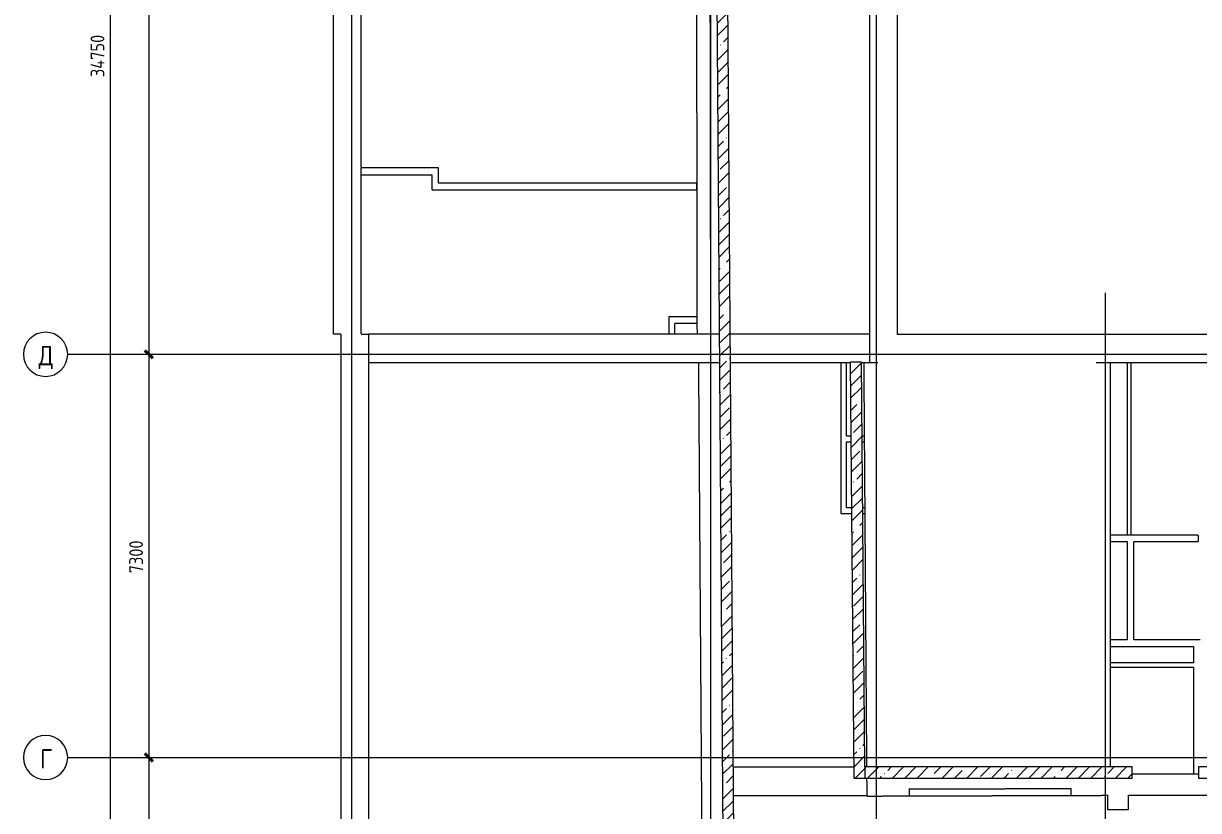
# Model space of a CAD drawing. Header units: millimetres. Extents: x -11886 to 71589, y -4690 to 48120.
# Drawn here: x -11886 to 9393, y 12297 to 26547 of the extents above; entities that cross this region are included whole.
import ezdxf

# ---------------------------------------------------------------- set-up
doc = ezdxf.new("R2010")
doc.units = ezdxf.units.MM
doc.linetypes.add('ADSK_Линия сетки', pattern=[25, 20, -2.5, 0, -2.5])
doc.linetypes.add('ADSK_Сверху', pattern=[4.5, 3, -1.5])
doc.layers.add('Линии', color=7, linetype='Continuous', lineweight=9, true_color=0x00a600)
for name, color, linetype, lineweight in [('Оси', 7, 'Continuous', 9), ('Размеры', 7, 'Continuous', 9), ('Размеры-100', 7, 'Continuous', 9), ('Стены внутренние', 250, 'Continuous', 18), ('Стены наружные', 250, 'Continuous', 18), ('Узлы', 7, 'Continuous', 18)]:
    doc.layers.add(name, color=color, linetype=linetype, lineweight=lineweight)
doc.styles.add('GOST Common', font='GOST_Common.ttf', dxfattribs={"width": 0.9, "height": 350})
doc.styles.add('GOST Common_1', font='GOST_Common.ttf', dxfattribs={"width": 0.9, "height": 250})
doc.dimstyles.new('ADSK_Основной_2_5_мм', dxfattribs={"dimscale": 304.8, "dimtxt": 251.428749, "dimasz": 0.463911, "dimexe": 0.492126, "dimexo": 0.492126, "dimgap": 0.098425, "dimtad": 1, "dimdec": 1, "dimrnd": 0.1, "dimdsep": 46, "dimtxsty": 'GOST Common_1', "dimblk1": 'OBLIQUE', "dimblk2": 'OBLIQUE', "dimsah": 1, "dimcen": 0.09, "dimdle": 0.492126, "dimazin": 2, "dimtfac": 1, "dimtdec": 4, "dimtix": 1, "dimtmove": 0, "dimatfit": 3, "dimfxl": 1, "dimtvp": 1, "dimtfill": 1, "dimtolj": 1, "dimtzin": 0, "dimlwd": 20, "dimlwe": 20, "dimarcsym": 2})
pattern_1 = [(45, (-121510.57, 9206.3), (-224.5064, 224.5064), []), (45, (-121286.07, 9206.3), (-224.5064, 224.5064), [396.875, -79.375, 3.353, -76.022])]

# ---------------------------------------------------------------- blocks, each defined once
blk = doc.blocks.new('Ось сетки - Круг_Ø8 мм-6577-00 План подвала кладочный')
at = {"layer": 'Оси', "lineweight": 20}
for start, end in [(360, 180), (180, 360)]:
    blk.add_arc((0, 0), 4, start, end, dxfattribs=at)
blk = doc.blocks.new('DIMBLOCK13-00 План подвала кладочный')
at = {"layer": 'Размеры-100', "lineweight": 40, "transparency": 16777216}
for p, q in [((-9615, 36857), (-9686, 36927)), ((-9615, 36857), (-9545, 36786)), ((-9615, 20557), (-9686, 20627)), ((-9615, 20557), (-9545, 20486))]:
    blk.add_line(p, q, dxfattribs=at)
at = {"layer": 'Размеры-100', "lineweight": 20, "transparency": 16777216}
for p, q in [((-9615, 36857), (-9665, 36857)), ((-9615, 36857), (-9615, 20557)), ((-9615, 36857), (-9465, 36857)), ((-9615, 20557), (-9665, 20557)), ((-9615, 20557), (-9465, 20557))]:
    blk.add_line(p, q, dxfattribs=at)
at = {"layer": 'Размеры-100', "color": 0, "lineweight": 20, "transparency": 16777216, "insert": (-9972, 28336), "char_height": 250, "width": 889.8, "attachment_point": 1, "rotation": 90, "line_spacing_factor": 1.022761, "style": 'GOST Common_1', "bg_fill": 3, "box_fill_scale": 1.25, "bg_fill_color": 256, "bg_fill_true_color": 13158600, "bg_fill_transparency": 0}
blk.add_mtext('16300', dxfattribs=at)
blk = doc.blocks.new('_Oblique')
at = {"color": 0, "linetype": 'ByBlock', "lineweight": -2}
blk.add_line((-0.5, -0.5), (0.5, 0.5), dxfattribs=at)
blk = doc.blocks.new('DIMBLOCK14-00 План подвала кладочный')
at = {"layer": 'Размеры-100', "lineweight": 40, "transparency": 16777216}
for p, q in [((-9615, 20557), (-9686, 20627)), ((-9615, 20557), (-9545, 20486)), ((-9615, 13257), (-9686, 13327)), ((-9615, 13257), (-9545, 13186))]:
    blk.add_line(p, q, dxfattribs=at)
at = {"layer": 'Размеры-100', "lineweight": 20, "transparency": 16777216}
for p, q in [((-9615, 20557), (-9665, 20557)), ((-9615, 20557), (-9615, 13257)), ((-9615, 20557), (-9465, 20557)), ((-9615, 13257), (-9665, 13257)), ((-9615, 13257), (-9465, 13257))]:
    blk.add_line(p, q, dxfattribs=at)
at = {"layer": 'Размеры-100', "color": 0, "lineweight": 20, "transparency": 16777216, "insert": (-9972, 16591), "char_height": 250, "width": 756.84, "attachment_point": 1, "rotation": 90, "line_spacing_factor": 1.022761, "style": 'GOST Common_1', "bg_fill": 3, "box_fill_scale": 1.25, "bg_fill_color": 256, "bg_fill_true_color": 13158600, "bg_fill_transparency": 0}
blk.add_mtext('7300', dxfattribs=at)
blk = doc.blocks.new('DIMBLOCK15-00 План подвала кладочный')
at = {"layer": 'Размеры-100', "lineweight": 40, "transparency": 16777216}
for p, q in [((-9615, 13257), (-9686, 13327)), ((-9615, 13257), (-9545, 13186)), ((-9615, 8607), (-9686, 8677)), ((-9615, 8607), (-9545, 8536))]:
    blk.add_line(p, q, dxfattribs=at)
at = {"layer": 'Размеры-100', "lineweight": 20, "transparency": 16777216}
for p, q in [((-9615, 13257), (-9665, 13257)), ((-9615, 13257), (-9615, 8607)), ((-9615, 13257), (-9465, 13257)), ((-9615, 8607), (-9665, 8607)), ((-9615, 8607), (-9465, 8607))]:
    blk.add_line(p, q, dxfattribs=at)
at = {"layer": 'Размеры-100', "color": 0, "lineweight": 20, "transparency": 16777216, "insert": (-9972, 10606), "char_height": 250, "width": 782.41, "attachment_point": 1, "rotation": 90, "line_spacing_factor": 1.022761, "style": 'GOST Common_1', "bg_fill": 3, "box_fill_scale": 1.25, "bg_fill_color": 256, "bg_fill_true_color": 13158600, "bg_fill_transparency": 0}
blk.add_mtext('4650', dxfattribs=at)
blk = doc.blocks.new('DIMBLOCK17-00 План подвала кладочный')
at = {"layer": 'Размеры-100', "lineweight": 40, "transparency": 16777216}
for p, q in [((-10315, 43357), (-10386, 43427)), ((-10315, 43357), (-10245, 43286)), ((-10315, 8607), (-10386, 8677)), ((-10315, 8607), (-10245, 8536))]:
    blk.add_line(p, q, dxfattribs=at)
at = {"layer": 'Размеры-100', "lineweight": 20, "transparency": 16777216}
for p, q in [((-10315, 43507), (-10315, 8457)), ((-10315, 43357), (-10365, 43357)), ((-10315, 43357), (-10165, 43357)), ((-10315, 8607), (-10365, 8607)), ((-10315, 8607), (-10165, 8607))]:
    blk.add_line(p, q, dxfattribs=at)
at = {"layer": 'Размеры-100', "color": 0, "lineweight": 20, "transparency": 16777216, "insert": (-10672, 25577), "char_height": 250, "width": 971.62, "attachment_point": 1, "rotation": 90, "line_spacing_factor": 1.022761, "style": 'GOST Common_1', "bg_fill": 3, "box_fill_scale": 1.25, "bg_fill_color": 256, "bg_fill_true_color": 13158600, "bg_fill_transparency": 0}
blk.add_mtext('34750', dxfattribs=at)

msp = doc.modelspace()

# ---------------------------------------------------------------- hatches: boundary and pattern name
at = {"layer": 'Узлы', "lineweight": 9}
h = msp.add_hatch(dxfattribs=at)
h.set_pattern_fill('FP_7', color=256, style=0, pattern_type=2)
h.set_pattern_definition(pattern_1)
h.paths.add_polyline_path([(1001.17, 8043.28), (1002.56, 8043.28), (860.3, 28540.69), (660.28, 28542.84), (802.55, 8043.28)])
h = msp.add_hatch(dxfattribs=at)
h.set_pattern_fill('FP_7', color=256, style=0, pattern_type=2)
h.set_pattern_definition(pattern_1)
h.paths.add_polyline_path([(3350.14, 12884.75), (3286.91, 20414.08), (3086.92, 20412.4), (3150.13, 12884.75), (3348.46, 12884.75)])
h = msp.add_hatch(dxfattribs=at)
h.set_pattern_fill('FP_7', color=256, style=0, pattern_type=2)
h.set_pattern_definition(pattern_1)
h.paths.add_polyline_path([(3350.14, 12884.75), (8192.99, 12884.75), (8192.99, 13084.75), (3348.46, 13084.75), (3349.68, 12939.46)])

# ---------------------------------------------------------------- linework, layer by layer
at = {"layer": 'Линии', "color": 18, "lineweight": 18, "true_color": 0x000000}
for p, q in [((660.28, 28542.84), (802.55, 8043.28)), ((1001.17, 8243.28), (860.3, 28540.69)), ((3286.91, 20414.08), (3086.92, 20412.4)), ((3086.92, 20412.4), (3150.13, 12884.75)), ((3348.46, 13084.75), (3286.91, 20414.08)), ((8192.99, 13084.75), (3348.46, 13084.75)), ((3348.46, 13084.75), (3350.14, 12884.75)), ((8192.99, 12884.75), (8192.99, 13084.75)), ((22659.91, 13084.75), (9392.99, 13084.75)), ((9392.99, 13084.75), (9392.99, 12884.75)), ((3150.13, 12884.75), (3350.14, 12884.75)), ((3350.14, 12884.75), (8192.99, 12884.75)), ((9392.99, 12884.75), (22659.91, 12884.75))]:
    msp.add_line(p, q, dxfattribs=at)
at = {"layer": 'Оси', "linetype": 'ADSK_Линия сетки'}
for p, q in [((-5940.09, -3890.07), (-5940.09, 44421.85)), ((559.91, -3890.07), (559.91, 44421.85)), ((3559.91, -3890.07), (3559.91, 44421.85)), ((7709.91, -3890.07), (7709.91, 21668.8)), ((-11086.22, 20556.79), (57141.72, 20556.79)), ((-11086.22, 13256.79), (57141.72, 13256.79))]:
    msp.add_line(p, q, dxfattribs=at)
at = {"layer": 'Стены внутренние', "color": 253, "linetype": 'ADSK_Сверху', "true_color": 0xaaaaaa}
for p, q in [((560.98, 20920.99), (548.87, 28793.95)), ((299.33, 28491.79), (310.98, 20920.99)), ((-4368.75, 23933.82), (-5768.75, 23933.82)), ((-5768.75, 23809.82), (-5768.75, 23933.82)), ((-4368.75, 23658.79), (-4368.75, 23933.82)), ((-5768.75, 23809.82), (-4492.75, 23809.82)), ((-4492.75, 23809.82), (-4492.75, 23534.79)), ((299.15, 23658.79), (-4368.75, 23658.79)), ((299.15, 23658.79), (299.15, 23534.79)), ((-4492.75, 23534.79), (299.15, 23534.79)), ((310.5, 21232.99), (-201.02, 21232.99)), ((-201.02, 21232.99), (-201.02, 20920.99)), ((-89.02, 21120.99), (310.67, 21120.99)), ((-89.02, 20920.99), (-89.02, 21120.99)), ((713.18, 20920.99), (-5631.04, 20920.99)), ((-5631.04, 20410.99), (-5631.04, 20920.99)), ((-89.02, 20920.99), (-201.02, 20920.99)), ((3433.5, 20920.99), (913.18, 20920.99)), ((3433.5, 20920.99), (3433.5, 20410.99)), ((-5631.04, 20410.99), (716.72, 20410.99)), ((336.71, 20410.99), (395.71, 11909.87)), ((916.72, 20410.99), (3086.93, 20410.99)), ((2918.39, 20410.99), (2918.39, 17674.93)), ((2918.39, 20410.99), (3018.39, 20410.99)), ((3018.39, 19074.93), (3018.39, 20410.99)), ((3286.93, 20410.99), (3433.5, 20410.99)), ((3330.09, 20410.99), (3348.63, 17774.93)), ((7800.81, 17164.63), (7800.81, 20408.63)), ((8100.81, 20408.63), (8100.81, 17284.63)), ((8100.81, 20408.63), (8175.81, 20408.63)), ((8175.81, 17284.63), (8175.81, 20408.63)), ((3098.15, 19074.93), (3018.39, 19074.93)), ((3018.39, 17774.93), (3018.39, 18974.93)), ((3018.39, 18974.93), (3098.99, 18974.93)), ((3339.49, 19074.93), (3298.15, 19074.93)), ((3298.99, 18974.93), (3340.19, 18974.93)), ((2918.39, 17674.93), (3109.9, 17674.93)), ((3109.06, 17774.93), (3018.39, 17774.93)), ((3348.63, 17774.93), (3309.07, 17774.93)), ((3309.91, 17674.93), (3349.33, 17674.93)), ((3348.63, 17774.93), (3381.61, 13084.75)), ((9387.81, 17284.63), (7800.81, 17284.63)), ((8175.81, 17284.63), (8100.81, 17284.63)), ((9387.81, 17284.63), (9387.81, 17164.63)), ((7800.81, 17164.63), (8100.81, 17164.63)), ((7800.81, 13084.75), (7800.81, 17164.63)), ((8100.81, 17164.63), (8100.81, 15388.59)), ((8220.81, 15388.59), (8220.81, 17164.63)), ((8220.81, 17164.63), (9387.81, 17164.63)), ((8100.81, 15388.59), (7800.81, 15388.59)), ((9420.81, 15388.59), (8220.81, 15388.59)), ((7800.81, 15268.59), (9300.81, 15268.59)), ((9300.81, 15268.59), (9300.81, 14968.63)), ((9300.81, 14968.63), (7800.81, 14968.63)), ((7800.81, 14893.63), (9300.81, 14893.63)), ((9300.81, 14893.63), (9300.81, 12956.32)), ((3148.48, 13081.22), (967.59, 13081.22)), ((3383.01, 12884.75), (3385.31, 12558.31)), ((9392.99, 12956.6), (8192.99, 12952.95)), ((971.13, 12571.22), (3385.22, 12571.22)), ((3385.31, 12558.31), (7746.21, 12571.59)), ((4161.15, 12560.68), (4160.73, 12697.51)), ((7080.87, 12689.56), (4160.79, 12680.68)), ((7080.84, 12697.51), (7081.23, 12569.56)), ((7746.21, 12571.59), (7746.73, 12309.29)), ((8126.21, 12572.74), (11175.24, 12582.03)), ((8126.73, 12310.04), (8126.21, 12572.74)), ((8126.73, 12310.04), (7746.73, 12309.29))]:
    msp.add_line(p, q, dxfattribs=at)
at = {"layer": 'Стены наружные', "color": 253, "linetype": 'ADSK_Сверху', "true_color": 0xaaaaaa}
for p, q in [((-6278.75, 43728.87), (-6278.75, 20920.99)), ((3943.5, 20918.63), (3943.5, 43728.87)), ((-5768.75, 23933.82), (-5768.75, 28866.88)), ((3433.5, 28769.48), (3433.5, 20920.99)), ((-5768.75, 20920.99), (-5768.75, 23809.82)), ((-6141.04, 20920.99), (-6278.75, 20920.99)), ((-6141.04, 20920.99), (-6141.04, 8529.25)), ((-5768.75, 20920.99), (-5631.04, 20920.99)), ((18455.84, 20918.63), (3943.5, 20918.63)), ((-5631.04, 9039.25), (-5631.04, 20410.99)), ((3433.5, 20410.99), (3433.5, 20408.63)), ((3433.5, 20408.63), (3586.64, 20408.63)), ((7538.11, 20408.63), (8100.81, 20408.63)), ((8175.81, 20408.63), (18455.84, 20408.63))]:
    msp.add_line(p, q, dxfattribs=at)

# ---------------------------------------------------------------- block references
at = {"layer": 'Оси', "lineweight": 20, "xscale": 99.99999999999993, "yscale": 99.99999999999993, "zscale": 99.99999999999993, "rotation": 269.9999999999994}
for p in [(-11486.22, 20556.79), (-11486.22, 13256.79)]:
    msp.add_blockref('Ось сетки - Круг_Ø8 мм-6577-00 План подвала кладочный', p, dxfattribs=at)

# ---------------------------------------------------------------- texts
at = {"layer": 'Оси', "char_height": 350, "attachment_point": 1, "style": 'GOST Common'}
for s, insert, width in [('\\fGOST Common|b0|i0|c204|p34|;\\W.9;Д', (-11614.4, 20709.38), 346.329), ('\\fGOST Common|b0|i0|c204|p34|;\\W.9;Г', (-11584.7, 13409.38), 274.1771)]:
    msp.add_mtext(s, dxfattribs=dict(at, insert=insert, width=width))

# ---------------------------------------------------------------- next in the draw order: dimensions: what is measured, and where the dimension line sits
at = {"layer": 'Размеры', "lineweight": 20}
for base, p1, p2, override, picture, middle in [((-10315.21, 8606.79), (-10215.22, 43356.79), (-10215.22, 8606.79), {"dimpost": '<>', "dimfxl": 34750}, 'DIMBLOCK17-00 План подвала кладочный', (-10470.21, 25981.79)), ((-9615.21, 20556.79), (-9515.22, 36856.79), (-9515.22, 20556.79), {"dimpost": '<>', "dimfxl": 16300}, 'DIMBLOCK13-00 План подвала кладочный', (-9770.21, 28706.79))]:
    dim = msp.add_linear_dim(base=base, p1=p1, p2=p2, angle=90, dimstyle='ADSK_Основной_2_5_мм', override=override, dxfattribs=at)
    dim.commit()
    dim.dimension.update_dxf_attribs({"geometry": picture, "text_midpoint": middle})

# ---------------------------------------------------------------- next in the draw order: dimensions: what is measured, and where the dimension line sits
dim = msp.add_linear_dim(base=(-9615.21, 13256.79), p1=(-9515.22, 20556.79), p2=(-9515.22, 13256.79), angle=90, dimstyle='ADSK_Основной_2_5_мм', override={"dimpost": '<>', "dimfxl": 7300}, dxfattribs=at)
dim.commit()
dim.dimension.update_dxf_attribs({"geometry": 'DIMBLOCK14-00 План подвала кладочный', "text_midpoint": (-9770.21, 16906.79)})

# ---------------------------------------------------------------- next in the draw order: dimensions: what is measured, and where the dimension line sits
dim = msp.add_linear_dim(base=(-9615.21, 8606.79), p1=(-9515.22, 13256.79), p2=(-9515.22, 8606.79), angle=90, dimstyle='ADSK_Основной_2_5_мм', override={"dimpost": '<>', "dimfxl": 4650}, dxfattribs=at)
dim.commit()
dim.dimension.update_dxf_attribs({"geometry": 'DIMBLOCK15-00 План подвала кладочный', "text_midpoint": (-9770.21, 10931.79)})

doc.saveas('drawing.dxf')
